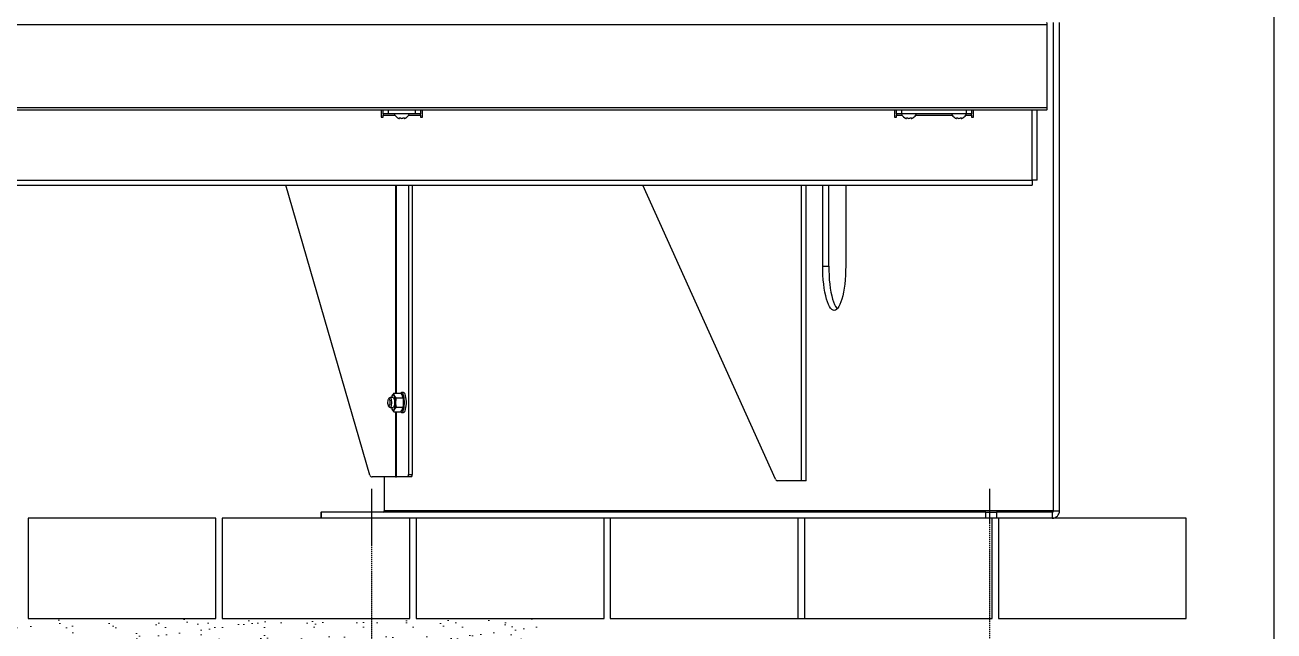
# Model space of a CAD drawing. Header units: millimetres. Extents: x 11758 to 17968, y 3782 to 8272.
# Drawn here: x 15571 to 16568, y 6618 to 7102 of the extents above; entities that cross this region are included whole.
import ezdxf

# ---------------------------------------------------------------- set-up
doc = ezdxf.new("R2010")
doc.units = ezdxf.units.MM
doc.header["$LTSCALE"] = 0.1
doc.linetypes.add('DashDot', pattern=[15, 9, -3, 0, -3])
doc.layers.add('Nekreslit', color=6, linetype='Continuous', plot=False)
doc.layers.add('SRAFY', color=251, linetype='Continuous', lineweight=13)

msp = doc.modelspace()

# ---------------------------------------------------------------- hatches: boundary and pattern name
at = {"layer": 'SRAFY'}
h = msp.add_hatch(dxfattribs=at)
h.set_pattern_fill('AR-SAND', color=256, scale=0.5)
h.set_pattern_definition([(37.5, (8990.623, 1393.591), (-0.800016, 24.47066), [0, -19.304, 0, -21.59, 0, -20.6375]), (7.5, (8990.623, 1393.59), (22.47616, 35.84126), [0, -10.414, 0, -17.399, 0, -6.6675]), (327.5, (8975.002, 1393.591), (39.54962, 0.07186), [0, -6.35, 0, -22.86, 0, -29.845]), (317.5, (8975.002, 1393.59), (38.17782, 11.14647), [0, -3.175, 0, -14.986, 0, -17.145])])
h.paths.add_polyline_path([(15216.07, 6628.25), (15216.07, 6608.29), (15556.6, 6608.25), (15676.57, 6608.08), (15676.57, 6628.25)])
h.paths.add_polyline_path([(15986.07, 6607.9), (15986.07, 6628.25), (15676.57, 6628.25), (15676.57, 6608.08), (15806.57, 6607.9)])

# ---------------------------------------------------------------- linework, layer by layer
for p, q in [((16392, 6714.25), (16392, 7104.25)), ((16396.83, 6714.25), (16396.83, 7104.25)), ((16387.06, 7102.25), (14722.06, 7102.25)), ((16387.06, 7036.25), (16387.06, 7102.25)), ((14722.06, 7036.25), (16387.06, 7036.25)), ((16386.52, 7034.25), (14722.6, 7034.25)), ((15855.06, 7034.25), (15855.06, 7028.75)), ((15856.56, 7031.25), (15856.56, 7034.25)), ((15860.56, 7034.25), (15860.56, 7031.25)), ((15882.56, 7031.25), (15882.56, 7034.25)), ((15886.56, 7034.25), (15886.56, 7031.25)), ((15888.06, 7028.75), (15888.06, 7034.25)), ((16265.06, 7034.25), (16265.06, 7028.75)), ((16266.56, 7031.25), (16266.56, 7034.25)), ((16270.56, 7034.25), (16270.56, 7031.25)), ((16322.56, 7031.25), (16322.56, 7034.25)), ((16326.56, 7034.25), (16326.56, 7031.25)), ((16328.06, 7028.75), (16328.06, 7034.25)), ((16374.9, 6978.25), (16374.9, 7034.25)), ((16378.9, 6978.25), (16378.9, 7034.25)), ((15855.06, 7028.75), (15856.56, 7028.75)), ((15860.56, 7031.25), (15856.56, 7031.25)), ((15856.56, 7031.25), (15856.56, 7030.25)), ((15856.56, 7028.75), (15856.56, 7030.25)), ((15856.56, 7030.25), (15866.09, 7030.25)), ((15882.56, 7031.25), (15860.56, 7031.25)), ((15868.96, 7027.77), (15868.96, 7027.77)), ((15869.61, 7027.77), (15869.61, 7028.08)), ((15869.61, 7027.77), (15869.61, 7028.08)), ((15869.61, 7027.77), (15869.61, 7027.77)), ((15869.71, 7027.62), (15869.71, 7028.12)), ((15870.91, 7027.77), (15870.91, 7027.77)), ((15872.21, 7027.77), (15872.21, 7027.77)), ((15873.41, 7028.12), (15873.41, 7027.63)), ((15873.51, 7027.77), (15873.51, 7028.09)), ((15873.51, 7027.77), (15873.51, 7028.09)), ((15873.51, 7027.77), (15873.51, 7027.77)), ((15874.16, 7027.77), (15874.16, 7027.77)), ((15877.03, 7030.25), (15886.56, 7030.25)), ((15886.56, 7031.25), (15882.56, 7031.25)), ((15886.56, 7030.25), (15886.56, 7031.25)), ((15886.56, 7030.25), (15886.56, 7028.75)), ((15886.56, 7028.75), (15888.06, 7028.75)), ((16265.06, 7028.75), (16266.56, 7028.75)), ((16270.56, 7031.25), (16266.56, 7031.25)), ((16266.56, 7031.25), (16266.56, 7030.25)), ((16266.56, 7028.75), (16266.56, 7030.25)), ((16266.56, 7030.25), (16271.09, 7030.25)), ((16322.56, 7031.25), (16270.56, 7031.25)), ((16273.96, 7027.77), (16273.96, 7027.77)), ((16274.61, 7027.77), (16274.61, 7028.08)), ((16274.61, 7027.77), (16274.61, 7028.08)), ((16274.61, 7027.77), (16274.61, 7027.77)), ((16274.71, 7027.62), (16274.71, 7028.12)), ((16275.91, 7027.77), (16275.91, 7027.77)), ((16277.21, 7027.77), (16277.21, 7027.77)), ((16278.41, 7028.12), (16278.41, 7027.63)), ((16278.51, 7027.77), (16278.51, 7028.09)), ((16278.51, 7027.77), (16278.51, 7028.09)), ((16278.51, 7027.77), (16278.51, 7027.77)), ((16279.16, 7027.77), (16279.16, 7027.77)), ((16282.03, 7030.25), (16311.09, 7030.25)), ((16313.96, 7027.77), (16313.96, 7027.77)), ((16314.61, 7027.77), (16314.61, 7028.08)), ((16314.61, 7027.77), (16314.61, 7028.08)), ((16314.61, 7027.77), (16314.61, 7027.77)), ((16314.71, 7027.62), (16314.71, 7028.12)), ((16315.91, 7027.77), (16315.91, 7027.77)), ((16317.21, 7027.77), (16317.21, 7027.77)), ((16318.41, 7028.12), (16318.41, 7027.63)), ((16318.51, 7027.77), (16318.51, 7028.09)), ((16318.51, 7027.77), (16318.51, 7028.09)), ((16318.51, 7027.77), (16318.51, 7027.77)), ((16319.16, 7027.77), (16319.16, 7027.77)), ((16322.03, 7030.25), (16326.56, 7030.25)), ((16326.56, 7031.25), (16322.56, 7031.25)), ((16326.56, 7030.25), (16326.56, 7031.25)), ((16326.56, 7030.25), (16326.56, 7028.75)), ((16326.56, 7028.75), (16328.06, 7028.75)), ((14734.22, 6978.25), (16374.9, 6978.25)), ((14734.22, 6974.25), (16374.9, 6974.25)), ((15846, 6742.69), (15778.96, 6974.25)), ((15866.42, 6974.25), (15866.42, 6808.25)), ((15867.38, 6808.25), (15867.38, 6974.25)), ((15876.94, 6974.25), (15876.94, 6743.25)), ((15879.84, 6974.25), (15879.84, 6743.25)), ((16169.97, 6739.43), (16064.03, 6974.25)), ((16190.5, 6974.25), (16190.5, 6738.25)), ((16194.5, 6738.25), (16194.5, 6974.25)), ((16207.73, 6909.75), (16207.73, 6974.25)), ((16212.55, 6909.75), (16212.55, 6974.25)), ((16226.1, 6974.25), (16226.1, 6909.75)), ((16374.9, 6978.25), (16374.9, 6974.25)), ((16378.9, 6978.25), (16374.9, 6978.25)), ((16207.73, 6909.75), (16212.55, 6909.75)), ((15861.94, 6804.59), (15861.04, 6803.63)), ((15864.73, 6804.74), (15862.22, 6804.74)), ((15865.29, 6808.25), (15863.89, 6806.37)), ((15865.29, 6808.25), (15870.74, 6808.25)), ((15866.97, 6804.49), (15865.57, 6806.37)), ((15866.97, 6804.49), (15872.42, 6804.49)), ((15872.84, 6808.74), (15871.3, 6808.74)), ((15872.42, 6804.49), (15872.14, 6806.37)), ((15861.04, 6797.85), (15861.94, 6796.89)), ((15862.22, 6796.74), (15864.73, 6796.74)), ((15865.29, 6793.23), (15865.57, 6795.11)), ((15866.97, 6796.99), (15872.42, 6796.99)), ((15870.74, 6793.23), (15872.14, 6795.11)), ((15865.29, 6793.23), (15870.74, 6793.23)), ((15866.42, 6793.23), (15866.42, 6741.25)), ((15867.38, 6741.25), (15867.38, 6793.23)), ((15871.3, 6792.74), (15872.84, 6792.74)), ((15866.42, 6741.25), (15847.92, 6741.25)), ((15857.54, 6741.25), (15857.54, 6714.25)), ((15866.42, 6741.25), (15867.38, 6741.25)), ((15876.42, 6741.25), (15867.38, 6741.25)), ((15879.32, 6741.25), (15876.42, 6741.25)), ((15876.94, 6743.25), (15879.84, 6743.25)), ((16190.5, 6738.25), (16171.79, 6738.25)), ((16194.5, 6738.25), (16190.5, 6738.25)), ((16392, 6714.25), (15857.54, 6714.25)), ((16392, 6714.25), (16396.83, 6714.25)), ((15806.96, 6713.25), (15806.96, 6708.25)), ((15806.96, 6713.25), (15807.19, 6713.25)), ((15807.19, 6708.25), (15806.96, 6708.25)), ((15807.19, 6713.25), (15807.19, 6708.25)), ((16338.03, 6713.25), (15807.19, 6713.25)), ((16338.03, 6708.25), (15807.19, 6708.25)), ((16338.03, 6708.25), (16338.03, 6713.25)), ((16338.03, 6713.25), (16346.61, 6713.25)), ((16346.61, 6708.25), (16338.03, 6708.25)), ((16346.61, 6713.25), (16346.61, 6708.25)), ((16391.04, 6713.25), (16346.61, 6713.25)), ((16391.04, 6708.25), (16346.61, 6708.25)), ((16391.04, 6713.25), (16391.04, 6708.25)), ((16188.08, 6628.25), (16193.08, 6628.25))]:
    msp.add_line(p, q)
at = {"linetype": 'DashDot', "lineweight": 30}
for p, q in [((15847.38, 6731.87), (15847.38, 6525.73)), ((16341.01, 6731.84), (16341.01, 6525.69))]:
    msp.add_line(p, q, dxfattribs=at)
at = {"color": 7, "linetype": 'Continuous'}
for p, q in [((15723.08, 6708.25), (15573.08, 6708.25)), ((15573.08, 6708.25), (15573.08, 6628.25)), ((15723.08, 6628.25), (15723.08, 6708.25)), ((15878.08, 6708.25), (15728.08, 6708.25)), ((15728.08, 6708.25), (15728.08, 6628.25)), ((15878.08, 6628.25), (15878.08, 6708.25)), ((16033.08, 6708.25), (15883.08, 6708.25)), ((15883.08, 6708.25), (15883.08, 6628.25)), ((16033.08, 6628.25), (16033.08, 6708.25)), ((16188.08, 6708.25), (16038.08, 6708.25)), ((16038.08, 6708.25), (16038.08, 6628.25)), ((16188.08, 6628.25), (16188.08, 6708.25)), ((16343.08, 6708.25), (16193.08, 6708.25)), ((16193.08, 6708.25), (16193.08, 6628.25)), ((16343.08, 6628.25), (16343.08, 6708.25)), ((16498.08, 6708.25), (16348.08, 6708.25)), ((16348.08, 6708.25), (16348.08, 6628.25)), ((16498.08, 6628.25), (16498.08, 6708.25)), ((15573.08, 6628.25), (15723.08, 6628.25)), ((15728.08, 6628.25), (15878.08, 6628.25)), ((15883.08, 6628.25), (16033.08, 6628.25)), ((16038.08, 6628.25), (16188.08, 6628.25)), ((16193.08, 6628.25), (16343.08, 6628.25)), ((16348.08, 6628.25), (16498.08, 6628.25))]:
    msp.add_line(p, q, dxfattribs=at)
at = {"flags": 128}
for points in [[(15868.96, 7027.77), (15869.21, 7027.67), (15869.44, 7027.59), (15869.6, 7027.57), (15869.69, 7027.58), (15869.71, 7027.63), (15869.67, 7027.71), (15869.61, 7027.77)], [(15869.61, 7027.77), (15869.52, 7027.9), (15869.53, 7028.02), (15869.64, 7028.1), (15869.81, 7028.14), (15870.02, 7028.13), (15870.24, 7028.09), (15870.47, 7028.03), (15870.68, 7027.93), (15870.87, 7027.81), (15870.91, 7027.77)], [(15872.21, 7027.77), (15872.39, 7027.9), (15872.64, 7028.02), (15872.91, 7028.1), (15873.16, 7028.14), (15873.36, 7028.13), (15873.5, 7028.09), (15873.59, 7028.03), (15873.61, 7027.93), (15873.55, 7027.81), (15873.51, 7027.77)], [(15873.51, 7027.77), (15873.42, 7027.67), (15873.42, 7027.59), (15873.5, 7027.57), (15873.64, 7027.58), (15873.81, 7027.63), (15874.02, 7027.71), (15874.16, 7027.77)], [(15874.16, 7027.77), (15874.43, 7027.9), (15874.67, 7028.02), (15874.83, 7028.1), (15874.9, 7028.14), (15874.9, 7028.14)], [(16273.96, 7027.77), (16274.21, 7027.67), (16274.44, 7027.59), (16274.6, 7027.57), (16274.69, 7027.58), (16274.71, 7027.63), (16274.67, 7027.71), (16274.61, 7027.77)], [(16274.61, 7027.77), (16274.52, 7027.9), (16274.53, 7028.02), (16274.64, 7028.1), (16274.81, 7028.14), (16275.02, 7028.13), (16275.24, 7028.09), (16275.47, 7028.03), (16275.68, 7027.93), (16275.87, 7027.81), (16275.91, 7027.77)], [(16277.21, 7027.77), (16277.39, 7027.9), (16277.64, 7028.02), (16277.91, 7028.1), (16278.16, 7028.14), (16278.36, 7028.13), (16278.5, 7028.09), (16278.59, 7028.03), (16278.61, 7027.93), (16278.55, 7027.81), (16278.51, 7027.77)], [(16278.51, 7027.77), (16278.42, 7027.67), (16278.42, 7027.59), (16278.5, 7027.57), (16278.64, 7027.58), (16278.81, 7027.63), (16279.02, 7027.71), (16279.16, 7027.77)], [(16279.16, 7027.77), (16279.43, 7027.9), (16279.67, 7028.02), (16279.83, 7028.1), (16279.9, 7028.14), (16279.9, 7028.14)], [(16313.29, 7028.1), (16313.21, 7028.14), (16313.22, 7028.13), (16313.3, 7028.09), (16313.44, 7028.03), (16313.63, 7027.93), (16313.88, 7027.81), (16313.96, 7027.77)], [(16313.96, 7027.77), (16314.21, 7027.67), (16314.44, 7027.59), (16314.6, 7027.57), (16314.69, 7027.58), (16314.71, 7027.63), (16314.67, 7027.71), (16314.61, 7027.77)], [(16314.61, 7027.77), (16314.52, 7027.9), (16314.53, 7028.02), (16314.64, 7028.1), (16314.81, 7028.14), (16315.02, 7028.13), (16315.24, 7028.09), (16315.47, 7028.03), (16315.68, 7027.93), (16315.87, 7027.81), (16315.91, 7027.77)], [(16317.21, 7027.77), (16317.39, 7027.9), (16317.64, 7028.02), (16317.91, 7028.1), (16318.16, 7028.14), (16318.36, 7028.13), (16318.5, 7028.09), (16318.59, 7028.03), (16318.61, 7027.93), (16318.55, 7027.81), (16318.51, 7027.77)], [(16318.51, 7027.77), (16318.42, 7027.67), (16318.42, 7027.59), (16318.5, 7027.57), (16318.64, 7027.58), (16318.81, 7027.63), (16319.02, 7027.71), (16319.16, 7027.77)], [(16319.16, 7027.77), (16319.43, 7027.9), (16319.67, 7028.02), (16319.83, 7028.1), (16319.9, 7028.14), (16319.9, 7028.14)], [(16216.91, 6874.25), (16215.95, 6874.44), (16215, 6875.03), (16214.07, 6875.99), (16213.18, 6877.32), (16212.32, 6879.01), (16211.51, 6881.03), (16210.77, 6883.37), (16210.09, 6886), (16209.48, 6888.88), (16208.96, 6892), (16208.52, 6895.31), (16208.18, 6898.78), (16207.93, 6902.37), (16207.78, 6906.04), (16207.73, 6909.75)], [(16212.55, 6909.75), (16212.61, 6906.04), (16212.76, 6902.37), (16213, 6898.78), (16213.35, 6895.31), (16213.79, 6892), (16214.31, 6888.88), (16214.91, 6886), (16215.59, 6883.37), (16216.34, 6881.03), (16217.15, 6879.01), (16218.01, 6877.32), (16218.9, 6875.99), (16219.33, 6875.5)], [(16226.1, 6909.75), (16226.05, 6906.04), (16225.9, 6902.37), (16225.65, 6898.78), (16225.31, 6895.31), (16224.87, 6892), (16224.35, 6888.88), (16223.74, 6886), (16223.06, 6883.37), (16222.31, 6881.03), (16221.51, 6879.01), (16220.65, 6877.32), (16219.75, 6875.99), (16218.82, 6875.03), (16217.87, 6874.44), (16216.91, 6874.25)], [(15861.8, 6798.62), (15861.58, 6798.02), (15861.32, 6797.75), (15861.05, 6797.84), (15860.81, 6798.28), (15860.62, 6799.02), (15860.5, 6799.96), (15860.48, 6801), (15860.55, 6802.01), (15860.7, 6802.86), (15860.92, 6803.46), (15861.18, 6803.73), (15861.45, 6803.64), (15861.7, 6803.2), (15861.89, 6802.46), (15862, 6801.52), (15862.03, 6800.48), (15861.96, 6799.47), (15861.8, 6798.62)], [(15861.94, 6804.59), (15862.18, 6804.74), (15862.49, 6804.6), (15862.77, 6804.13), (15863, 6803.35), (15863.17, 6802.34), (15863.25, 6801.19), (15863.24, 6800), (15863.13, 6798.87), (15862.95, 6797.91)], [(15863.89, 6806.37), (15864.09, 6806.74), (15864.29, 6807.02), (15864.51, 6807.18), (15864.73, 6807.24), (15864.95, 6807.18), (15865.16, 6807.02), (15865.37, 6806.74), (15865.57, 6806.37)], [(15864.73, 6804.74), (15864.96, 6804.64), (15865.25, 6804.2), (15865.49, 6803.46), (15865.66, 6802.48), (15865.75, 6801.34), (15865.75, 6800.14), (15865.66, 6799), (15865.49, 6798.02), (15865.25, 6797.28), (15864.96, 6796.84), (15864.73, 6796.74)], [(15865.57, 6806.37), (15865.51, 6806.5), (15865.29, 6808.25)], [(15866.97, 6804.49), (15866.73, 6803.54), (15866.41, 6800.74)], [(15870.58, 6808.25), (15870.74, 6808.45), (15871.19, 6808.73), (15871.63, 6808.63), (15872.06, 6808.17), (15872.46, 6807.36), (15872.8, 6806.24), (15873.07, 6804.86), (15873.26, 6803.29), (15873.36, 6801.6), (15873.36, 6799.87), (15873.26, 6798.19), (15873.07, 6796.62), (15872.8, 6795.24), (15872.46, 6794.12), (15872.06, 6793.31), (15871.63, 6792.85), (15871.19, 6792.75), (15870.74, 6793.03), (15870.58, 6793.23)], [(15872.14, 6806.37), (15872.08, 6806.5), (15870.74, 6808.25)], [(15872.42, 6804.49), (15872.66, 6803.54), (15872.98, 6800.74)], [(15872.84, 6808.74), (15873.18, 6808.63), (15873.61, 6808.17), (15874, 6807.36), (15874.35, 6806.24), (15874.62, 6804.86), (15874.81, 6803.29), (15874.9, 6801.6), (15874.9, 6799.87), (15874.81, 6798.19), (15874.62, 6796.62), (15874.35, 6795.24), (15874, 6794.12), (15873.61, 6793.31), (15873.18, 6792.85), (15872.84, 6792.74)], [(15862.95, 6797.91), (15862.7, 6797.2), (15862.41, 6796.81), (15862.1, 6796.76), (15861.94, 6796.89)], [(15865.57, 6795.11), (15865.37, 6794.73), (15865.16, 6794.46), (15864.95, 6794.3), (15864.73, 6794.24), (15864.51, 6794.3), (15864.29, 6794.46), (15864.09, 6794.73), (15863.89, 6795.11)], [(15863.89, 6795.11), (15863.95, 6794.98), (15865.29, 6793.23)], [(15865.57, 6795.11), (15865.63, 6795.24), (15866.97, 6796.99)], [(15866.41, 6800.74), (15866.46, 6799.72), (15866.97, 6796.99)], [(15872.14, 6795.11), (15872.2, 6795.24), (15872.42, 6796.99)], [(15872.98, 6800.74), (15872.94, 6799.72), (15872.42, 6796.99)]]:
    msp.add_lwpolyline(points, dxfattribs=at)
at = {"color": 7, "linetype": 'Continuous'}
for centre in [(15652.02, 6708.25), (16168.11, 6708.24)]:
    msp.add_circle(centre, 0.01, dxfattribs=at)
for centre, radius, start, end in [((15871.98, 7034.04), 7, 203.46499, 237.45183), ((15895.48, 7083.17), 61.41, 243.649, 244.41859), ((15871.56, 7028.62), 1.07, 232.44293, 307.55707), ((15871.14, 7034.04), 7, 302.4934, 336.53501), ((16276.98, 7034.04), 7, 203.46499, 237.45183), ((16300.48, 7083.17), 61.41, 243.649, 244.41859), ((16276.56, 7028.62), 1.07, 232.44293, 307.55707), ((16276.14, 7034.04), 7, 302.4934, 336.53501), ((16316.98, 7034.04), 7, 203.46499, 237.45183), ((16316.56, 7028.62), 1.07, 232.44293, 307.55707), ((16316.14, 7034.04), 7, 302.4934, 336.53501), ((15871.24, 6803.29), 7.97, 157.30506, 169.5456), ((15850.98, 6801.31), 15.44, 357.87596, 19.1216), ((15857.55, 6801.31), 15.44, 357.87596, 19.1216), ((15871.24, 6798.19), 7.97, 190.4544, 202.69494), ((15850.98, 6800.17), 15.44, 340.8784, 2.12404), ((15857.55, 6800.17), 15.44, 340.8784, 2.12404), ((15847.92, 6743.25), 2, 196.14602, 270), ((15874.62, 6742.78), 2.37, 319.60931, 11.36905), ((15877.52, 6742.78), 2.37, 319.60931, 11.36905), ((16171.79, 6740.25), 2, 204.28146, 270), ((15856.56, 6714.23), 0.983, 271.01019, 0.97576), ((16390.93, 6714.15), 5.9, 271.01019, 0.97576), ((16391.02, 6714.23), 0.983, 271.01019, 0.97576)]:
    msp.add_arc(centre, radius, start, end)
for centre, start_param, end_param in [((16386.52, 7102.25), 4.712389, 6.283185), ((16386.52, 7036.25), 3.141593, 4.712389)]:
    msp.add_ellipse(centre, major_axis=(0, 2), ratio=0.267949, start_param=start_param, end_param=end_param)
at = {"layer": 'Nekreslit'}
msp.add_lwpolyline([(11957.86, 3781.7), (16568.18, 3781.7), (16568.18, 7771.75), (11957.86, 7771.75)], close=True, dxfattribs=at)

doc.saveas('drawing.dxf')
